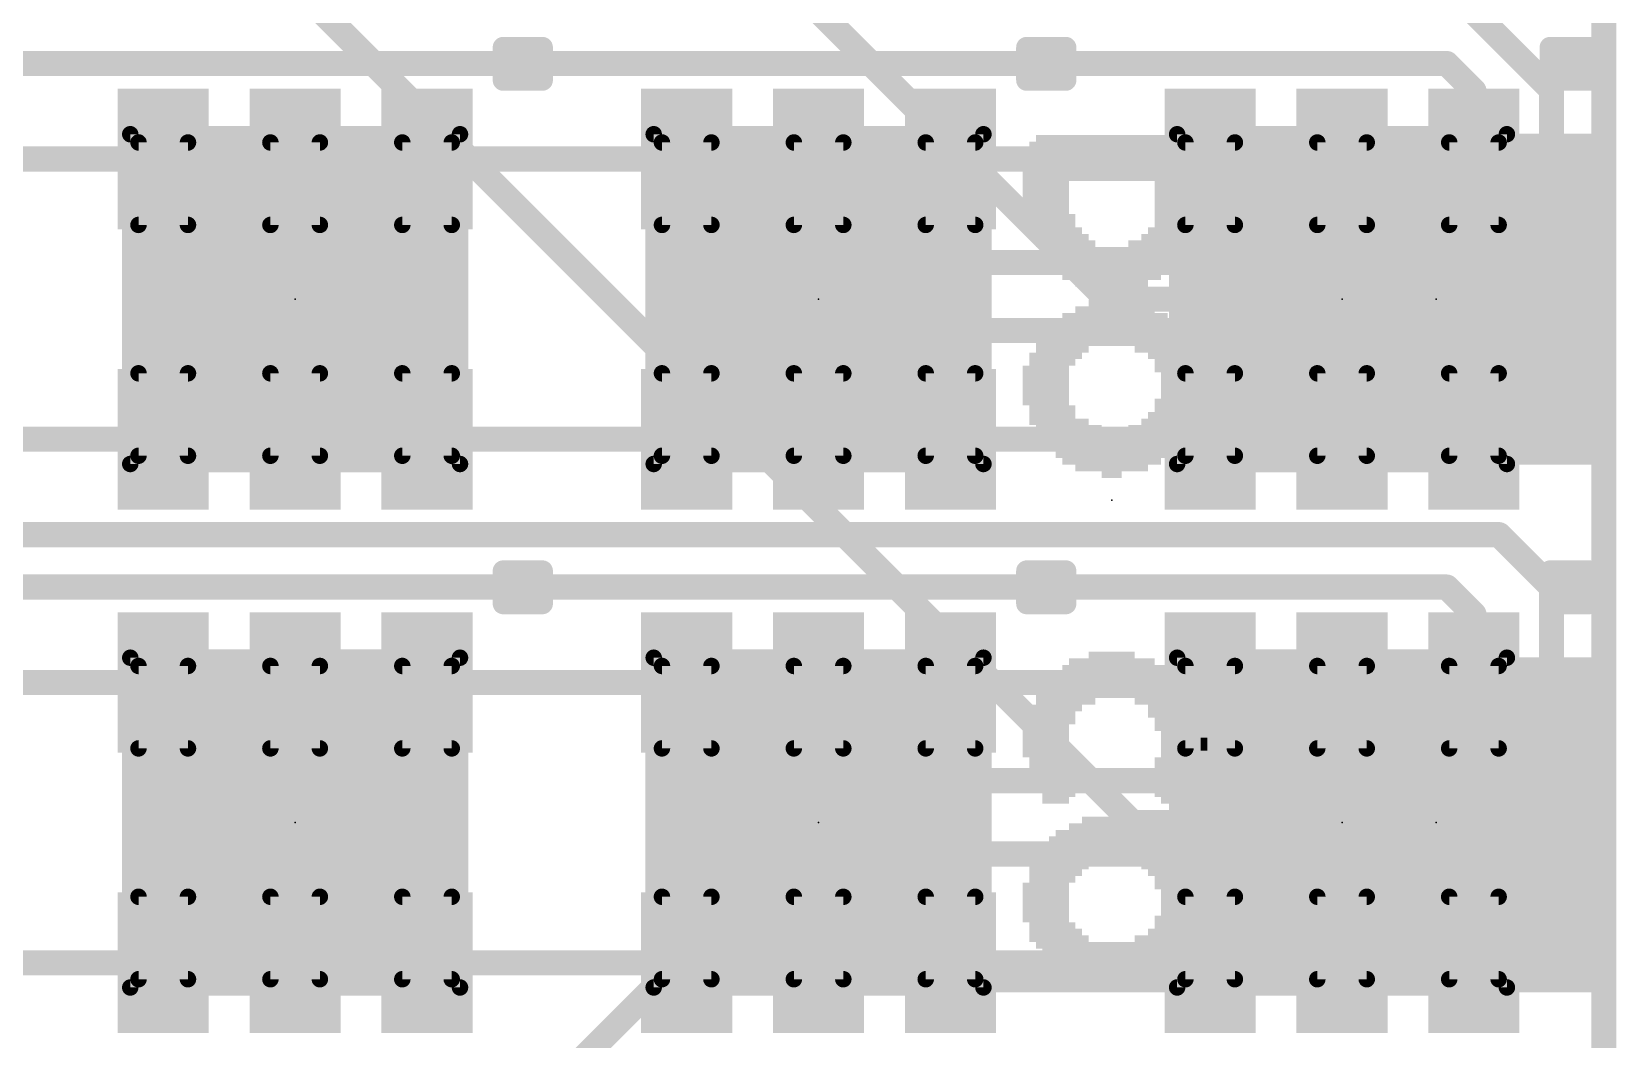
# Model space of a CAD drawing. Extents: x 0 to 108, y -62 to 34.
# Drawn here: x 23.48 to 33.1, y 9.8 to 15.91 of the extents above; entities that cross this region are included whole.
import ezdxf

# ---------------------------------------------------------------- set-up
doc = ezdxf.new("R2010")
doc.units = 0
for name, color, linetype in [('1', 12, 'CONTINUOUS'), ('16', 132, 'CONTINUOUS'), ('18', 110, 'CONTINUOUS'), ('20', 53, 'CONTINUOUS'), ('21', 253, 'CONTINUOUS'), ('22', 253, 'CONTINUOUS'), ('23', 53, 'CONTINUOUS'), ('24', 53, 'CONTINUOUS'), ('29', 253, 'CONTINUOUS'), ('39', 12, 'CONTINUOUS'), ('51', 253, 'CONTINUOUS')]:
    doc.layers.add(name, color=color, linetype=linetype)

# ---------------------------------------------------------------- blocks, each defined once
blk = doc.blocks.new('RECT')
blk.add_solid([(-0.5, -0.5), (0.5, -0.5), (-0.5, 0.5), (0.5, 0.5)])
blk = doc.blocks.new('PIE')
at = {"const_width": 0.5}
blk.add_lwpolyline([(0, -0.25, 1), (0, 0.25, 1), (0, -0.25)], format="xyb", dxfattribs=at)
blk = doc.blocks.new('ROUNDV')
at = {"const_width": 0.5}
blk.add_lwpolyline([(0, -0.25, 1), (0, 0.25, 1), (0, -0.25)], format="xyb", dxfattribs=at)

msp = doc.modelspace()

# ---------------------------------------------------------------- linework, layer by layer
at = {"layer": '1', "const_width": 0.1524}
for points in [[(32.2263, 16.0338), (32.7025, 15.5575)], [(32.0675, 15.7163), (8.255, 15.7163)], [(32.2325, 15.5513), (32.0675, 15.7163)], [(32.2325, 15.1375), (32.2325, 15.5513)], [(32.7025, 15.5575), (32.7025, 13.6525)], [(22.7075, 15.1375), (24.2825, 15.1375)], [(25.0825, 15.1375), (25.0825, 14.6685)], [(25.8825, 15.1375), (27.4575, 15.1375)], [(28.2575, 15.1375), (28.2575, 14.6685)], [(29.0575, 15.1375), (30.6325, 15.1375)], [(31.4325, 14.6685), (31.4325, 15.1375)], [(28.2575, 14.6685), (28.4163, 14.5098)], [(31.2738, 14.5098), (31.4325, 14.6685)], [(28.4163, 14.5098), (31.2738, 14.5098)], [(28.4163, 14.097), (28.2575, 13.9383)], [(31.2738, 14.097), (28.4163, 14.097)], [(31.4325, 13.9383), (31.2738, 14.097)], [(25.0825, 13.4375), (25.0825, 13.9383)], [(28.2575, 13.4375), (28.2575, 13.9383)], [(31.4325, 13.4375), (31.4325, 13.9383)], [(32.7025, 13.6525), (32.4875, 13.4375)], [(24.2825, 13.4375), (22.7075, 13.4375)], [(25.8825, 13.4375), (27.4575, 13.4375)], [(30.6325, 13.4375), (29.0575, 13.4375)], [(32.4875, 13.4375), (32.2325, 13.4375)], [(32.385, 12.8588), (8.5725, 12.8588)], [(32.7025, 12.5412), (32.385, 12.8588)], [(32.0675, 12.5412), (8.255, 12.5412)], [(32.2325, 12.3763), (32.0675, 12.5412)], [(32.7025, 10.4775), (32.7025, 12.5412)], [(32.2325, 11.9625), (32.2325, 12.3763)], [(24.2825, 11.9625), (22.7075, 11.9625)], [(25.0825, 11.9625), (25.0825, 11.4935)], [(25.8825, 11.9625), (27.4575, 11.9625)], [(28.2575, 11.9625), (28.2575, 11.4935)], [(29.0575, 11.9625), (30.6325, 11.9625)], [(31.4325, 11.9625), (31.4325, 11.5252)], [(28.3845, 11.3665), (28.2575, 11.4935)], [(31.4325, 11.5252), (31.2738, 11.3665)], [(31.2738, 11.3665), (28.3845, 11.3665)], [(28.2575, 10.7633), (28.4163, 10.922)], [(28.4163, 10.922), (31.3055, 10.922)], [(31.3055, 10.922), (31.4325, 10.795)], [(31.4325, 10.795), (31.4325, 10.2625)], [(25.0825, 10.2625), (25.0825, 10.7633)], [(28.2575, 10.2625), (28.2575, 10.7633)], [(32.4875, 10.2625), (32.7025, 10.4775)], [(22.7075, 10.2625), (24.2825, 10.2625)], [(27.4575, 10.2625), (25.8825, 10.2625)], [(29.0575, 10.2625), (30.6325, 10.2625)], [(32.2325, 10.2625), (32.4875, 10.2625)]]:
    msp.add_lwpolyline(points, dxfattribs=at)
at = {"layer": '1', "const_width": 0.0762}
for points in [[(32.0944, 15.7432, 1), (32.0406, 15.6893)], [(32.0675, 15.6782, 1), (32.0675, 15.7544)], [(32.2706, 15.5513, 1), (32.1944, 15.5513)], [(32.2056, 15.5243, 1), (32.2594, 15.5782)], [(32.7406, 15.5575, 1), (32.6644, 15.5575)], [(32.6756, 15.5306, 1), (32.7294, 15.5844)], [(24.2825, 15.0994, 1), (24.2825, 15.1756)], [(25.1206, 15.1375, 1), (25.0444, 15.1375)], [(25.8825, 15.1756, 1), (25.8825, 15.0994)], [(27.4575, 15.0994, 1), (27.4575, 15.1756)], [(28.2956, 15.1375, 1), (28.2194, 15.1375)], [(29.0575, 15.1756, 1), (29.0575, 15.0994)], [(30.6325, 15.0994, 1), (30.6325, 15.1756)], [(31.4706, 15.1375, 1), (31.3944, 15.1375)], [(32.1944, 15.1375, 1), (32.2706, 15.1375)], [(25.0444, 14.6685, 1), (25.1206, 14.6685)], [(28.2194, 14.6685, 1), (28.2956, 14.6685)], [(28.2844, 14.6954, 1), (28.2306, 14.6416)], [(31.3944, 14.6685, 1), (31.4706, 14.6685)], [(31.4594, 14.6416, 1), (31.4056, 14.6954)], [(28.4163, 14.5479, 1), (28.4163, 14.4717)], [(28.3893, 14.4828, 1), (28.4432, 14.5367)], [(31.2468, 14.5367, 1), (31.3007, 14.4828)], [(31.2738, 14.4717, 1), (31.2738, 14.5479)], [(28.4163, 14.1351, 1), (28.4163, 14.0589)], [(28.4432, 14.0701, 1), (28.3893, 14.1239)], [(31.3007, 14.1239, 1), (31.2468, 14.0701)], [(31.2738, 14.0589, 1), (31.2738, 14.1351)], [(25.1206, 13.9383, 1), (25.0444, 13.9383)], [(28.2956, 13.9383, 1), (28.2194, 13.9383)], [(28.2306, 13.9652, 1), (28.2844, 13.9113)], [(31.4706, 13.9383, 1), (31.3944, 13.9383)], [(31.4056, 13.9113, 1), (31.4594, 13.9652)], [(32.6644, 13.6525, 1), (32.7406, 13.6525)], [(32.7294, 13.6256, 1), (32.6756, 13.6794)], [(24.2825, 13.3994, 1), (24.2825, 13.4756)], [(25.0444, 13.4375, 1), (25.1206, 13.4375)], [(25.8825, 13.4756, 1), (25.8825, 13.3994)], [(27.4575, 13.3994, 1), (27.4575, 13.4756)], [(28.2194, 13.4375, 1), (28.2956, 13.4375)], [(29.0575, 13.4756, 1), (29.0575, 13.3994)], [(30.6325, 13.3994, 1), (30.6325, 13.4756)], [(31.3944, 13.4375, 1), (31.4706, 13.4375)], [(32.2325, 13.4756, 1), (32.2325, 13.3994)], [(32.4606, 13.4644, 1), (32.5144, 13.4106)], [(32.4875, 13.3994, 1), (32.4875, 13.4756)], [(32.4119, 12.8857, 1), (32.3581, 12.8318)], [(32.385, 12.8207, 1), (32.385, 12.8969)], [(32.0944, 12.5682, 1), (32.0406, 12.5143)], [(32.0675, 12.5031, 1), (32.0675, 12.5793)], [(32.7406, 12.5412, 1), (32.6644, 12.5412)], [(32.6756, 12.5143, 1), (32.7294, 12.5682)], [(32.2706, 12.3763, 1), (32.1944, 12.3763)], [(32.2056, 12.3493, 1), (32.2594, 12.4032)], [(24.2825, 11.9244, 1), (24.2825, 12.0006)], [(25.1206, 11.9625, 1), (25.0444, 11.9625)], [(25.8825, 12.0006, 1), (25.8825, 11.9244)], [(27.4575, 11.9244, 1), (27.4575, 12.0006)], [(28.2956, 11.9625, 1), (28.2194, 11.9625)], [(29.0575, 12.0006, 1), (29.0575, 11.9244)], [(30.6325, 11.9244, 1), (30.6325, 12.0006)], [(31.4706, 11.9625, 1), (31.3944, 11.9625)], [(32.1944, 11.9625, 1), (32.2706, 11.9625)], [(28.2844, 11.5204, 1), (28.2306, 11.4666)], [(31.3944, 11.5252, 1), (31.4706, 11.5252)], [(31.4594, 11.4983, 1), (31.4056, 11.5522)], [(25.0444, 11.4935, 1), (25.1206, 11.4935)], [(28.2194, 11.4935, 1), (28.2956, 11.4935)], [(28.3845, 11.4046, 1), (28.3845, 11.3284)], [(31.2738, 11.3284, 1), (31.2738, 11.4046)], [(28.3576, 11.3396, 1), (28.4114, 11.3934)], [(31.2468, 11.3934, 1), (31.3007, 11.3396)], [(28.4163, 10.9601, 1), (28.4163, 10.8839)], [(28.4432, 10.8951, 1), (28.3893, 10.9489)], [(31.3324, 10.9489, 1), (31.2786, 10.8951)], [(31.3055, 10.8839, 1), (31.3055, 10.9601)], [(31.4706, 10.795, 1), (31.3944, 10.795)], [(25.1206, 10.7633, 1), (25.0444, 10.7633)], [(28.2956, 10.7633, 1), (28.2194, 10.7633)], [(28.2306, 10.7902, 1), (28.2844, 10.7363)], [(31.4056, 10.7681, 1), (31.4594, 10.8219)], [(32.6644, 10.4775, 1), (32.7406, 10.4775)], [(32.7294, 10.4506, 1), (32.6756, 10.5044)], [(24.2825, 10.2244, 1), (24.2825, 10.3006)], [(25.0444, 10.2625, 1), (25.1206, 10.2625)], [(25.8825, 10.3006, 1), (25.8825, 10.2244)], [(27.4575, 10.2244, 1), (27.4575, 10.3006)], [(28.2194, 10.2625, 1), (28.2956, 10.2625)], [(29.0575, 10.3006, 1), (29.0575, 10.2244)], [(30.6325, 10.2244, 1), (30.6325, 10.3006)], [(31.3944, 10.2625, 1), (31.4706, 10.2625)], [(32.2325, 10.3006, 1), (32.2325, 10.2244)], [(32.4606, 10.2894, 1), (32.5144, 10.2356)], [(32.4875, 10.2244, 1), (32.4875, 10.3006)]]:
    msp.add_lwpolyline(points, format="xyb", dxfattribs=at)
at = {"layer": '16', "const_width": 0.1524}
for points in [[(30.0038, 14.2875), (25.3206, 18.9706)], [(30.1625, 11.1125), (23.5744, 17.7006)], [(32.004, 14.2875), (30.0038, 14.2875)], [(32.004, 14.2875), (32.512, 14.2875)], [(32.004, 11.1125), (30.1625, 11.1125)], [(32.512, 11.1125), (32.004, 11.1125)], [(27.305, 10.16), (26.67, 9.525)], [(33.02, 10.16), (27.305, 10.16)], [(33.02, 5.715), (33.02, 10.16)]]:
    msp.add_lwpolyline(points, dxfattribs=at)
at = {"layer": '16', "const_width": 0.0762}
for points in [[(30.0038, 14.3256, 1), (30.0038, 14.2494)], [(29.9768, 14.2606, 1), (30.0307, 14.3144)], [(32.004, 14.3256, 1), (32.004, 14.2494)], [(32.004, 14.2494, 1), (32.004, 14.3256)], [(32.512, 14.2494, 1), (32.512, 14.3256)], [(30.1625, 11.1506, 1), (30.1625, 11.0744)], [(30.1356, 11.0856, 1), (30.1894, 11.1394)], [(32.004, 11.1506, 1), (32.004, 11.0744)], [(32.004, 11.0744, 1), (32.004, 11.1506)], [(32.512, 11.0744, 1), (32.512, 11.1506)], [(27.305, 10.1981, 1), (27.305, 10.1219)], [(27.3319, 10.1331, 1), (27.2781, 10.1869)], [(33.0581, 10.16, 1), (32.9819, 10.16)], [(33.02, 10.1219, 1), (33.02, 10.1981)]]:
    msp.add_lwpolyline(points, format="xyb", dxfattribs=at)
at = {"layer": '20', "const_width": 0.1524}
msp.add_lwpolyline([(33.02, 17.78), (33.02, 7.62)], dxfattribs=at)
at = {"layer": '21', "const_width": 0.127}
for points in [[(26.3445, 15.7145), (26.3445, 15.8145)], [(26.3445, 15.8145), (26.5825, 15.8145)], [(26.5825, 15.8145), (26.5825, 15.6145)], [(29.5195, 15.7145), (29.5195, 15.8145)], [(29.5195, 15.8145), (29.7575, 15.8145)], [(29.7575, 15.8145), (29.7575, 15.6145)], [(32.6945, 15.7145), (32.6945, 15.8145)], [(32.6945, 15.8145), (32.9325, 15.8145)], [(32.9325, 15.8145), (32.9325, 15.6145)], [(26.4825, 15.7145), (26.3445, 15.7145)], [(26.3445, 15.6145), (26.3445, 15.7145)], [(29.6575, 15.7145), (29.5195, 15.7145)], [(29.5195, 15.6145), (29.5195, 15.7145)], [(32.8325, 15.7145), (32.6945, 15.7145)], [(32.6945, 15.6145), (32.6945, 15.7145)], [(26.5825, 15.6145), (26.3445, 15.6145)], [(29.7575, 15.6145), (29.5195, 15.6145)], [(32.9325, 15.6145), (32.6945, 15.6145)], [(26.3445, 12.5395), (26.3445, 12.6395)], [(26.3445, 12.6395), (26.5825, 12.6395)], [(26.5825, 12.6395), (26.5825, 12.4395)], [(29.5195, 12.5395), (29.5195, 12.6395)], [(29.5195, 12.6395), (29.7575, 12.6395)], [(29.7575, 12.6395), (29.7575, 12.4395)], [(32.6945, 12.5395), (32.6945, 12.6395)], [(32.6945, 12.6395), (32.9325, 12.6395)], [(32.9325, 12.6395), (32.9325, 12.4395)], [(26.4825, 12.5395), (26.3445, 12.5395)], [(26.3445, 12.4395), (26.3445, 12.5395)], [(29.6575, 12.5395), (29.5195, 12.5395)], [(29.5195, 12.4395), (29.5195, 12.5395)], [(32.8325, 12.5395), (32.6945, 12.5395)], [(32.6945, 12.4395), (32.6945, 12.5395)], [(26.5825, 12.4395), (26.3445, 12.4395)], [(29.7575, 12.4395), (29.5195, 12.4395)], [(32.9325, 12.4395), (32.6945, 12.4395)]]:
    msp.add_lwpolyline(points, dxfattribs=at)
at = {"layer": '21', "const_width": 0.0635}
for points in [[(26.3445, 15.8463, 1), (26.3445, 15.7828)], [(26.3762, 15.8145, 1), (26.3128, 15.8145)], [(26.6142, 15.8145, 1), (26.5508, 15.8145)], [(26.5825, 15.7828, 1), (26.5825, 15.8463)], [(29.5195, 15.8463, 1), (29.5195, 15.7828)], [(29.5512, 15.8145, 1), (29.4878, 15.8145)], [(29.7892, 15.8145, 1), (29.7258, 15.8145)], [(29.7575, 15.7828, 1), (29.7575, 15.8463)], [(32.7263, 15.8145, 1), (32.6628, 15.8145)], [(32.6945, 15.8463, 1), (32.6945, 15.7828)], [(32.9643, 15.8145, 1), (32.9008, 15.8145)], [(32.9325, 15.7828, 1), (32.9325, 15.8463)], [(26.3445, 15.7463, 1), (26.3445, 15.6828)], [(26.3762, 15.7145, 1), (26.3128, 15.7145)], [(26.4825, 15.6828, 1), (26.4825, 15.7463)], [(29.5195, 15.7463, 1), (29.5195, 15.6828)], [(29.5512, 15.7145, 1), (29.4878, 15.7145)], [(29.6575, 15.6828, 1), (29.6575, 15.7463)], [(32.6945, 15.7463, 1), (32.6945, 15.6828)], [(32.7263, 15.7145, 1), (32.6628, 15.7145)], [(32.8325, 15.6828, 1), (32.8325, 15.7463)], [(26.3445, 15.6463, 1), (26.3445, 15.5828)], [(26.3128, 15.7145, 1), (26.3762, 15.7145)], [(26.5825, 15.5828, 1), (26.5825, 15.6463)], [(29.5195, 15.6463, 1), (29.5195, 15.5828)], [(29.4878, 15.7145, 1), (29.5512, 15.7145)], [(29.7575, 15.5828, 1), (29.7575, 15.6463)], [(32.6628, 15.7145, 1), (32.7263, 15.7145)], [(32.6945, 15.6463, 1), (32.6945, 15.5828)], [(32.9325, 15.5828, 1), (32.9325, 15.6463)], [(26.3128, 15.6145, 1), (26.3762, 15.6145)], [(26.5508, 15.6145, 1), (26.6142, 15.6145)], [(29.4878, 15.6145, 1), (29.5512, 15.6145)], [(29.7258, 15.6145, 1), (29.7892, 15.6145)], [(32.6628, 15.6145, 1), (32.7263, 15.6145)], [(32.9008, 15.6145, 1), (32.9643, 15.6145)], [(26.3445, 12.6713, 1), (26.3445, 12.6077)], [(26.3762, 12.6395, 1), (26.3128, 12.6395)], [(26.6142, 12.6395, 1), (26.5508, 12.6395)], [(26.5825, 12.6077, 1), (26.5825, 12.6713)], [(29.5195, 12.6713, 1), (29.5195, 12.6077)], [(29.5512, 12.6395, 1), (29.4878, 12.6395)], [(29.7892, 12.6395, 1), (29.7258, 12.6395)], [(29.7575, 12.6077, 1), (29.7575, 12.6713)], [(32.6945, 12.6713, 1), (32.6945, 12.6077)], [(32.7263, 12.6395, 1), (32.6628, 12.6395)], [(32.9643, 12.6395, 1), (32.9008, 12.6395)], [(32.9325, 12.6077, 1), (32.9325, 12.6713)], [(26.3445, 12.5713, 1), (26.3445, 12.5077)], [(26.3762, 12.5395, 1), (26.3128, 12.5395)], [(26.4825, 12.5077, 1), (26.4825, 12.5713)], [(29.5195, 12.5713, 1), (29.5195, 12.5077)], [(29.5512, 12.5395, 1), (29.4878, 12.5395)], [(29.6575, 12.5077, 1), (29.6575, 12.5713)], [(32.6945, 12.5713, 1), (32.6945, 12.5077)], [(32.7263, 12.5395, 1), (32.6628, 12.5395)], [(32.8325, 12.5077, 1), (32.8325, 12.5713)], [(26.3445, 12.4713, 1), (26.3445, 12.4078)], [(26.3128, 12.5395, 1), (26.3762, 12.5395)], [(26.5825, 12.4078, 1), (26.5825, 12.4713)], [(29.5195, 12.4713, 1), (29.5195, 12.4078)], [(29.4878, 12.5395, 1), (29.5512, 12.5395)], [(29.7575, 12.4078, 1), (29.7575, 12.4713)], [(32.6628, 12.5395, 1), (32.7263, 12.5395)], [(32.6945, 12.4713, 1), (32.6945, 12.4078)], [(32.9325, 12.4078, 1), (32.9325, 12.4713)], [(26.3128, 12.4395, 1), (26.3762, 12.4395)], [(26.5508, 12.4395, 1), (26.6142, 12.4395)], [(29.4878, 12.4395, 1), (29.5512, 12.4395)], [(29.7258, 12.4395, 1), (29.7892, 12.4395)], [(32.6628, 12.4395, 1), (32.7263, 12.4395)], [(32.9008, 12.4395, 1), (32.9643, 12.4395)]]:
    msp.add_lwpolyline(points, format="xyb", dxfattribs=at)
at = {"layer": '23'}
for p in [(25.0825, 14.2875), (28.2575, 14.2875), (31.4325, 14.2875), (25.0825, 11.1125), (28.2575, 11.1125), (31.4325, 11.1125)]:
    msp.add_point(p, dxfattribs=at)
at = {"layer": '24'}
for p in [(32.004, 14.2875), (30.0355, 13.0683), (32.004, 11.1125)]:
    msp.add_point(p, dxfattribs=at)
at = {"layer": '51', "const_width": 0.1}
for points in [[(24.0825, 13.2875), (24.0825, 15.2875)], [(24.0825, 15.2875), (26.0825, 15.2875)], [(24.4325, 15.2375), (24.1325, 15.2375)], [(24.1325, 15.2375), (24.1325, 14.7375)], [(24.4325, 14.7375), (24.4325, 15.2375)], [(25.2325, 15.2375), (24.9325, 15.2375)], [(24.9325, 15.2375), (24.9325, 14.7375)], [(25.2325, 14.7375), (25.2325, 15.2375)], [(26.0325, 15.2375), (25.7325, 15.2375)], [(25.7325, 15.2375), (25.7325, 14.7375)], [(26.0325, 14.7375), (26.0325, 15.2375)], [(26.0825, 15.2875), (26.0825, 13.2875)], [(27.2575, 13.2875), (27.2575, 15.2875)], [(27.2575, 15.2875), (29.2575, 15.2875)], [(27.6075, 15.2375), (27.3075, 15.2375)], [(27.3075, 15.2375), (27.3075, 14.7375)], [(27.6075, 14.7375), (27.6075, 15.2375)], [(28.4075, 15.2375), (28.1075, 15.2375)], [(28.1075, 15.2375), (28.1075, 14.7375)], [(28.4075, 14.7375), (28.4075, 15.2375)], [(29.2075, 15.2375), (28.9075, 15.2375)], [(28.9075, 15.2375), (28.9075, 14.7375)], [(29.2075, 14.7375), (29.2075, 15.2375)], [(29.2575, 15.2875), (29.2575, 13.2875)], [(30.4325, 13.2875), (30.4325, 15.2875)], [(30.4325, 15.2875), (32.4325, 15.2875)], [(30.7825, 15.2375), (30.4825, 15.2375)], [(30.4825, 15.2375), (30.4825, 14.7375)], [(30.7825, 14.7375), (30.7825, 15.2375)], [(31.5825, 15.2375), (31.2825, 15.2375)], [(31.2825, 15.2375), (31.2825, 14.7375)], [(31.5825, 14.7375), (31.5825, 15.2375)], [(32.3825, 15.2375), (32.0825, 15.2375)], [(32.0825, 15.2375), (32.0825, 14.7375)], [(32.3825, 14.7375), (32.3825, 15.2375)], [(32.4325, 15.2875), (32.4325, 13.2875)], [(24.1325, 14.7375), (24.4325, 14.7375)], [(24.9325, 14.7375), (25.2325, 14.7375)], [(25.7325, 14.7375), (26.0325, 14.7375)], [(27.3075, 14.7375), (27.6075, 14.7375)], [(28.1075, 14.7375), (28.4075, 14.7375)], [(28.9075, 14.7375), (29.2075, 14.7375)], [(30.4825, 14.7375), (30.7825, 14.7375)], [(31.2825, 14.7375), (31.5825, 14.7375)], [(32.0825, 14.7375), (32.3825, 14.7375)], [(24.1325, 13.3375), (24.1325, 13.8375)], [(24.1325, 13.8375), (24.4325, 13.8375)], [(24.4325, 13.8375), (24.4325, 13.3375)], [(24.9325, 13.3375), (24.9325, 13.8375)], [(24.9325, 13.8375), (25.2325, 13.8375)], [(25.2325, 13.8375), (25.2325, 13.3375)], [(25.7325, 13.8375), (25.7325, 13.3375)], [(26.0325, 13.8375), (25.7325, 13.8375)], [(26.0325, 13.3375), (26.0325, 13.8375)], [(27.3075, 13.3375), (27.3075, 13.8375)], [(27.3075, 13.8375), (27.6075, 13.8375)], [(27.6075, 13.8375), (27.6075, 13.3375)], [(28.1075, 13.3375), (28.1075, 13.8375)], [(28.1075, 13.8375), (28.4075, 13.8375)], [(28.4075, 13.8375), (28.4075, 13.3375)], [(28.9075, 13.8375), (28.9075, 13.3375)], [(29.2075, 13.8375), (28.9075, 13.8375)], [(29.2075, 13.3375), (29.2075, 13.8375)], [(30.4825, 13.3375), (30.4825, 13.8375)], [(30.4825, 13.8375), (30.7825, 13.8375)], [(30.7825, 13.8375), (30.7825, 13.3375)], [(31.2825, 13.3375), (31.2825, 13.8375)], [(31.2825, 13.8375), (31.5825, 13.8375)], [(31.5825, 13.8375), (31.5825, 13.3375)], [(32.0825, 13.8375), (32.0825, 13.3375)], [(32.3825, 13.8375), (32.0825, 13.8375)], [(32.3825, 13.3375), (32.3825, 13.8375)], [(24.4325, 13.3375), (24.1325, 13.3375)], [(25.2325, 13.3375), (24.9325, 13.3375)], [(25.7325, 13.3375), (26.0325, 13.3375)], [(27.6075, 13.3375), (27.3075, 13.3375)], [(28.4075, 13.3375), (28.1075, 13.3375)], [(28.9075, 13.3375), (29.2075, 13.3375)], [(30.7825, 13.3375), (30.4825, 13.3375)], [(31.5825, 13.3375), (31.2825, 13.3375)], [(32.0825, 13.3375), (32.3825, 13.3375)], [(26.0825, 13.2875), (24.0825, 13.2875)], [(29.2575, 13.2875), (27.2575, 13.2875)], [(32.4325, 13.2875), (30.4325, 13.2875)], [(24.0825, 10.1125), (24.0825, 12.1125)], [(24.0825, 12.1125), (26.0825, 12.1125)], [(24.4325, 12.0625), (24.1325, 12.0625)], [(24.1325, 12.0625), (24.1325, 11.5625)], [(24.4325, 11.5625), (24.4325, 12.0625)], [(25.2325, 12.0625), (24.9325, 12.0625)], [(24.9325, 12.0625), (24.9325, 11.5625)], [(25.2325, 11.5625), (25.2325, 12.0625)], [(26.0325, 12.0625), (25.7325, 12.0625)], [(25.7325, 12.0625), (25.7325, 11.5625)], [(26.0325, 11.5625), (26.0325, 12.0625)], [(26.0825, 12.1125), (26.0825, 10.1125)], [(27.2575, 10.1125), (27.2575, 12.1125)], [(27.2575, 12.1125), (29.2575, 12.1125)], [(27.6075, 12.0625), (27.3075, 12.0625)], [(27.3075, 12.0625), (27.3075, 11.5625)], [(27.6075, 11.5625), (27.6075, 12.0625)], [(28.4075, 12.0625), (28.1075, 12.0625)], [(28.1075, 12.0625), (28.1075, 11.5625)], [(28.4075, 11.5625), (28.4075, 12.0625)], [(29.2075, 12.0625), (28.9075, 12.0625)], [(28.9075, 12.0625), (28.9075, 11.5625)], [(29.2075, 11.5625), (29.2075, 12.0625)], [(29.2575, 12.1125), (29.2575, 10.1125)], [(30.4325, 10.1125), (30.4325, 12.1125)], [(30.4325, 12.1125), (32.4325, 12.1125)], [(30.7825, 12.0625), (30.4825, 12.0625)], [(30.4825, 12.0625), (30.4825, 11.5625)], [(30.7825, 11.5625), (30.7825, 12.0625)], [(31.5825, 12.0625), (31.2825, 12.0625)], [(31.2825, 12.0625), (31.2825, 11.5625)], [(31.5825, 11.5625), (31.5825, 12.0625)], [(32.3825, 12.0625), (32.0825, 12.0625)], [(32.0825, 12.0625), (32.0825, 11.5625)], [(32.3825, 11.5625), (32.3825, 12.0625)], [(32.4325, 12.1125), (32.4325, 10.1125)], [(24.1325, 11.5625), (24.4325, 11.5625)], [(24.9325, 11.5625), (25.2325, 11.5625)], [(25.7325, 11.5625), (26.0325, 11.5625)], [(27.3075, 11.5625), (27.6075, 11.5625)], [(28.1075, 11.5625), (28.4075, 11.5625)], [(28.9075, 11.5625), (29.2075, 11.5625)], [(30.4825, 11.5625), (30.7825, 11.5625)], [(31.2825, 11.5625), (31.5825, 11.5625)], [(32.0825, 11.5625), (32.3825, 11.5625)], [(24.1325, 10.1625), (24.1325, 10.6625)], [(24.1325, 10.6625), (24.4325, 10.6625)], [(24.4325, 10.6625), (24.4325, 10.1625)], [(24.9325, 10.1625), (24.9325, 10.6625)], [(24.9325, 10.6625), (25.2325, 10.6625)], [(25.2325, 10.6625), (25.2325, 10.1625)], [(25.7325, 10.6625), (25.7325, 10.1625)], [(26.0325, 10.6625), (25.7325, 10.6625)], [(26.0325, 10.1625), (26.0325, 10.6625)], [(27.3075, 10.1625), (27.3075, 10.6625)], [(27.3075, 10.6625), (27.6075, 10.6625)], [(27.6075, 10.6625), (27.6075, 10.1625)], [(28.1075, 10.1625), (28.1075, 10.6625)], [(28.1075, 10.6625), (28.4075, 10.6625)], [(28.4075, 10.6625), (28.4075, 10.1625)], [(28.9075, 10.6625), (28.9075, 10.1625)], [(29.2075, 10.6625), (28.9075, 10.6625)], [(29.2075, 10.1625), (29.2075, 10.6625)], [(30.4825, 10.1625), (30.4825, 10.6625)], [(30.4825, 10.6625), (30.7825, 10.6625)], [(30.7825, 10.6625), (30.7825, 10.1625)], [(31.2825, 10.1625), (31.2825, 10.6625)], [(31.2825, 10.6625), (31.5825, 10.6625)], [(31.5825, 10.6625), (31.5825, 10.1625)], [(32.0825, 10.6625), (32.0825, 10.1625)], [(32.3825, 10.6625), (32.0825, 10.6625)], [(32.3825, 10.1625), (32.3825, 10.6625)], [(24.4325, 10.1625), (24.1325, 10.1625)], [(25.2325, 10.1625), (24.9325, 10.1625)], [(25.7325, 10.1625), (26.0325, 10.1625)], [(27.6075, 10.1625), (27.3075, 10.1625)], [(28.4075, 10.1625), (28.1075, 10.1625)], [(28.9075, 10.1625), (29.2075, 10.1625)], [(30.7825, 10.1625), (30.4825, 10.1625)], [(31.5825, 10.1625), (31.2825, 10.1625)], [(32.0825, 10.1625), (32.3825, 10.1625)], [(26.0825, 10.1125), (24.0825, 10.1125)], [(29.2575, 10.1125), (27.2575, 10.1125)], [(32.4325, 10.1125), (30.4325, 10.1125)]]:
    msp.add_lwpolyline(points, dxfattribs=at)
at = {"layer": '51', "const_width": 0.05}
for points in [[(24.1075, 15.2875, 1), (24.0575, 15.2875)], [(24.0825, 15.3125, 1), (24.0825, 15.2625)], [(24.1325, 15.2625, 1), (24.1325, 15.2125)], [(24.1575, 15.2375, 1), (24.1075, 15.2375)], [(24.4575, 15.2375, 1), (24.4075, 15.2375)], [(24.4325, 15.2125, 1), (24.4325, 15.2625)], [(24.9325, 15.2625, 1), (24.9325, 15.2125)], [(24.9575, 15.2375, 1), (24.9075, 15.2375)], [(25.2575, 15.2375, 1), (25.2075, 15.2375)], [(25.2325, 15.2125, 1), (25.2325, 15.2625)], [(25.7325, 15.2625, 1), (25.7325, 15.2125)], [(25.7575, 15.2375, 1), (25.7075, 15.2375)], [(26.0575, 15.2375, 1), (26.0075, 15.2375)], [(26.0325, 15.2125, 1), (26.0325, 15.2625)], [(26.1075, 15.2875, 1), (26.0575, 15.2875)], [(26.0825, 15.2625, 1), (26.0825, 15.3125)], [(27.2825, 15.2875, 1), (27.2325, 15.2875)], [(27.2575, 15.3125, 1), (27.2575, 15.2625)], [(27.3075, 15.2625, 1), (27.3075, 15.2125)], [(27.3325, 15.2375, 1), (27.2825, 15.2375)], [(27.6325, 15.2375, 1), (27.5825, 15.2375)], [(27.6075, 15.2125, 1), (27.6075, 15.2625)], [(28.1075, 15.2625, 1), (28.1075, 15.2125)], [(28.1325, 15.2375, 1), (28.0825, 15.2375)], [(28.4325, 15.2375, 1), (28.3825, 15.2375)], [(28.4075, 15.2125, 1), (28.4075, 15.2625)], [(28.9075, 15.2625, 1), (28.9075, 15.2125)], [(28.9325, 15.2375, 1), (28.8825, 15.2375)], [(29.2325, 15.2375, 1), (29.1825, 15.2375)], [(29.2075, 15.2125, 1), (29.2075, 15.2625)], [(29.2825, 15.2875, 1), (29.2325, 15.2875)], [(29.2575, 15.2625, 1), (29.2575, 15.3125)], [(30.4575, 15.2875, 1), (30.4075, 15.2875)], [(30.4325, 15.3125, 1), (30.4325, 15.2625)], [(30.4825, 15.2625, 1), (30.4825, 15.2125)], [(30.5075, 15.2375, 1), (30.4575, 15.2375)], [(30.8075, 15.2375, 1), (30.7575, 15.2375)], [(30.7825, 15.2125, 1), (30.7825, 15.2625)], [(31.2825, 15.2625, 1), (31.2825, 15.2125)], [(31.3075, 15.2375, 1), (31.2575, 15.2375)], [(31.6075, 15.2375, 1), (31.5575, 15.2375)], [(31.5825, 15.2125, 1), (31.5825, 15.2625)], [(32.0825, 15.2625, 1), (32.0825, 15.2125)], [(32.1075, 15.2375, 1), (32.0575, 15.2375)], [(32.4075, 15.2375, 1), (32.3575, 15.2375)], [(32.3825, 15.2125, 1), (32.3825, 15.2625)], [(32.4575, 15.2875, 1), (32.4075, 15.2875)], [(32.4325, 15.2625, 1), (32.4325, 15.3125)], [(24.1325, 14.7625, 1), (24.1325, 14.7125)], [(24.1075, 14.7375, 1), (24.1575, 14.7375)], [(24.4075, 14.7375, 1), (24.4575, 14.7375)], [(24.4325, 14.7125, 1), (24.4325, 14.7625)], [(24.9325, 14.7625, 1), (24.9325, 14.7125)], [(24.9075, 14.7375, 1), (24.9575, 14.7375)], [(25.2075, 14.7375, 1), (25.2575, 14.7375)], [(25.2325, 14.7125, 1), (25.2325, 14.7625)], [(25.7325, 14.7625, 1), (25.7325, 14.7125)], [(25.7075, 14.7375, 1), (25.7575, 14.7375)], [(26.0075, 14.7375, 1), (26.0575, 14.7375)], [(26.0325, 14.7125, 1), (26.0325, 14.7625)], [(27.3075, 14.7625, 1), (27.3075, 14.7125)], [(27.2825, 14.7375, 1), (27.3325, 14.7375)], [(27.5825, 14.7375, 1), (27.6325, 14.7375)], [(27.6075, 14.7125, 1), (27.6075, 14.7625)], [(28.1075, 14.7625, 1), (28.1075, 14.7125)], [(28.0825, 14.7375, 1), (28.1325, 14.7375)], [(28.3825, 14.7375, 1), (28.4325, 14.7375)], [(28.4075, 14.7125, 1), (28.4075, 14.7625)], [(28.9075, 14.7625, 1), (28.9075, 14.7125)], [(28.8825, 14.7375, 1), (28.9325, 14.7375)], [(29.1825, 14.7375, 1), (29.2325, 14.7375)], [(29.2075, 14.7125, 1), (29.2075, 14.7625)], [(30.4825, 14.7625, 1), (30.4825, 14.7125)], [(30.4575, 14.7375, 1), (30.5075, 14.7375)], [(30.7575, 14.7375, 1), (30.8075, 14.7375)], [(30.7825, 14.7125, 1), (30.7825, 14.7625)], [(31.2825, 14.7625, 1), (31.2825, 14.7125)], [(31.2575, 14.7375, 1), (31.3075, 14.7375)], [(31.5575, 14.7375, 1), (31.6075, 14.7375)], [(31.5825, 14.7125, 1), (31.5825, 14.7625)], [(32.0825, 14.7625, 1), (32.0825, 14.7125)], [(32.0575, 14.7375, 1), (32.1075, 14.7375)], [(32.3575, 14.7375, 1), (32.4075, 14.7375)], [(32.3825, 14.7125, 1), (32.3825, 14.7625)], [(24.1575, 13.8375, 1), (24.1075, 13.8375)], [(24.1325, 13.8625, 1), (24.1325, 13.8125)], [(24.4575, 13.8375, 1), (24.4075, 13.8375)], [(24.4325, 13.8125, 1), (24.4325, 13.8625)], [(24.9575, 13.8375, 1), (24.9075, 13.8375)], [(24.9325, 13.8625, 1), (24.9325, 13.8125)], [(25.2575, 13.8375, 1), (25.2075, 13.8375)], [(25.2325, 13.8125, 1), (25.2325, 13.8625)], [(25.7575, 13.8375, 1), (25.7075, 13.8375)], [(25.7325, 13.8625, 1), (25.7325, 13.8125)], [(26.0575, 13.8375, 1), (26.0075, 13.8375)], [(26.0325, 13.8125, 1), (26.0325, 13.8625)], [(27.3325, 13.8375, 1), (27.2825, 13.8375)], [(27.3075, 13.8625, 1), (27.3075, 13.8125)], [(27.6325, 13.8375, 1), (27.5825, 13.8375)], [(27.6075, 13.8125, 1), (27.6075, 13.8625)], [(28.1325, 13.8375, 1), (28.0825, 13.8375)], [(28.1075, 13.8625, 1), (28.1075, 13.8125)], [(28.4325, 13.8375, 1), (28.3825, 13.8375)], [(28.4075, 13.8125, 1), (28.4075, 13.8625)], [(28.9325, 13.8375, 1), (28.8825, 13.8375)], [(28.9075, 13.8625, 1), (28.9075, 13.8125)], [(29.2325, 13.8375, 1), (29.1825, 13.8375)], [(29.2075, 13.8125, 1), (29.2075, 13.8625)], [(30.5075, 13.8375, 1), (30.4575, 13.8375)], [(30.4825, 13.8625, 1), (30.4825, 13.8125)], [(30.8075, 13.8375, 1), (30.7575, 13.8375)], [(30.7825, 13.8125, 1), (30.7825, 13.8625)], [(31.3075, 13.8375, 1), (31.2575, 13.8375)], [(31.2825, 13.8625, 1), (31.2825, 13.8125)], [(31.6075, 13.8375, 1), (31.5575, 13.8375)], [(31.5825, 13.8125, 1), (31.5825, 13.8625)], [(32.1075, 13.8375, 1), (32.0575, 13.8375)], [(32.0825, 13.8625, 1), (32.0825, 13.8125)], [(32.4075, 13.8375, 1), (32.3575, 13.8375)], [(32.3825, 13.8125, 1), (32.3825, 13.8625)], [(24.1325, 13.3625, 1), (24.1325, 13.3125)], [(24.1075, 13.3375, 1), (24.1575, 13.3375)], [(24.4075, 13.3375, 1), (24.4575, 13.3375)], [(24.4325, 13.3125, 1), (24.4325, 13.3625)], [(24.9325, 13.3625, 1), (24.9325, 13.3125)], [(24.9075, 13.3375, 1), (24.9575, 13.3375)], [(25.2075, 13.3375, 1), (25.2575, 13.3375)], [(25.2325, 13.3125, 1), (25.2325, 13.3625)], [(25.7325, 13.3625, 1), (25.7325, 13.3125)], [(25.7075, 13.3375, 1), (25.7575, 13.3375)], [(26.0075, 13.3375, 1), (26.0575, 13.3375)], [(26.0325, 13.3125, 1), (26.0325, 13.3625)], [(27.3075, 13.3625, 1), (27.3075, 13.3125)], [(27.2825, 13.3375, 1), (27.3325, 13.3375)], [(27.5825, 13.3375, 1), (27.6325, 13.3375)], [(27.6075, 13.3125, 1), (27.6075, 13.3625)], [(28.1075, 13.3625, 1), (28.1075, 13.3125)], [(28.0825, 13.3375, 1), (28.1325, 13.3375)], [(28.3825, 13.3375, 1), (28.4325, 13.3375)], [(28.4075, 13.3125, 1), (28.4075, 13.3625)], [(28.9075, 13.3625, 1), (28.9075, 13.3125)], [(28.8825, 13.3375, 1), (28.9325, 13.3375)], [(29.1825, 13.3375, 1), (29.2325, 13.3375)], [(29.2075, 13.3125, 1), (29.2075, 13.3625)], [(30.4825, 13.3625, 1), (30.4825, 13.3125)], [(30.4575, 13.3375, 1), (30.5075, 13.3375)], [(30.7575, 13.3375, 1), (30.8075, 13.3375)], [(30.7825, 13.3125, 1), (30.7825, 13.3625)], [(31.2825, 13.3625, 1), (31.2825, 13.3125)], [(31.2575, 13.3375, 1), (31.3075, 13.3375)], [(31.5575, 13.3375, 1), (31.6075, 13.3375)], [(31.5825, 13.3125, 1), (31.5825, 13.3625)], [(32.0825, 13.3625, 1), (32.0825, 13.3125)], [(32.0575, 13.3375, 1), (32.1075, 13.3375)], [(32.3575, 13.3375, 1), (32.4075, 13.3375)], [(32.3825, 13.3125, 1), (32.3825, 13.3625)], [(24.0825, 13.3125, 1), (24.0825, 13.2625)], [(24.0575, 13.2875, 1), (24.1075, 13.2875)], [(26.0575, 13.2875, 1), (26.1075, 13.2875)], [(26.0825, 13.2625, 1), (26.0825, 13.3125)], [(27.2575, 13.3125, 1), (27.2575, 13.2625)], [(27.2325, 13.2875, 1), (27.2825, 13.2875)], [(29.2325, 13.2875, 1), (29.2825, 13.2875)], [(29.2575, 13.2625, 1), (29.2575, 13.3125)], [(30.4325, 13.3125, 1), (30.4325, 13.2625)], [(30.4075, 13.2875, 1), (30.4575, 13.2875)], [(32.4075, 13.2875, 1), (32.4575, 13.2875)], [(32.4325, 13.2625, 1), (32.4325, 13.3125)], [(24.1075, 12.1125, 1), (24.0575, 12.1125)], [(24.0825, 12.1375, 1), (24.0825, 12.0875)], [(24.1325, 12.0875, 1), (24.1325, 12.0375)], [(24.1575, 12.0625, 1), (24.1075, 12.0625)], [(24.4575, 12.0625, 1), (24.4075, 12.0625)], [(24.4325, 12.0375, 1), (24.4325, 12.0875)], [(24.9325, 12.0875, 1), (24.9325, 12.0375)], [(24.9575, 12.0625, 1), (24.9075, 12.0625)], [(25.2575, 12.0625, 1), (25.2075, 12.0625)], [(25.2325, 12.0375, 1), (25.2325, 12.0875)], [(25.7325, 12.0875, 1), (25.7325, 12.0375)], [(25.7575, 12.0625, 1), (25.7075, 12.0625)], [(26.0575, 12.0625, 1), (26.0075, 12.0625)], [(26.0325, 12.0375, 1), (26.0325, 12.0875)], [(26.1075, 12.1125, 1), (26.0575, 12.1125)], [(26.0825, 12.0875, 1), (26.0825, 12.1375)], [(27.2825, 12.1125, 1), (27.2325, 12.1125)], [(27.2575, 12.1375, 1), (27.2575, 12.0875)], [(27.3075, 12.0875, 1), (27.3075, 12.0375)], [(27.3325, 12.0625, 1), (27.2825, 12.0625)], [(27.6325, 12.0625, 1), (27.5825, 12.0625)], [(27.6075, 12.0375, 1), (27.6075, 12.0875)], [(28.1075, 12.0875, 1), (28.1075, 12.0375)], [(28.1325, 12.0625, 1), (28.0825, 12.0625)], [(28.4325, 12.0625, 1), (28.3825, 12.0625)], [(28.4075, 12.0375, 1), (28.4075, 12.0875)], [(28.9075, 12.0875, 1), (28.9075, 12.0375)], [(28.9325, 12.0625, 1), (28.8825, 12.0625)], [(29.2325, 12.0625, 1), (29.1825, 12.0625)], [(29.2075, 12.0375, 1), (29.2075, 12.0875)], [(29.2825, 12.1125, 1), (29.2325, 12.1125)], [(29.2575, 12.0875, 1), (29.2575, 12.1375)], [(30.4575, 12.1125, 1), (30.4075, 12.1125)], [(30.4325, 12.1375, 1), (30.4325, 12.0875)], [(30.4825, 12.0875, 1), (30.4825, 12.0375)], [(30.5075, 12.0625, 1), (30.4575, 12.0625)], [(30.8075, 12.0625, 1), (30.7575, 12.0625)], [(30.7825, 12.0375, 1), (30.7825, 12.0875)], [(31.2825, 12.0875, 1), (31.2825, 12.0375)], [(31.3075, 12.0625, 1), (31.2575, 12.0625)], [(31.6075, 12.0625, 1), (31.5575, 12.0625)], [(31.5825, 12.0375, 1), (31.5825, 12.0875)], [(32.0825, 12.0875, 1), (32.0825, 12.0375)], [(32.1075, 12.0625, 1), (32.0575, 12.0625)], [(32.4075, 12.0625, 1), (32.3575, 12.0625)], [(32.3825, 12.0375, 1), (32.3825, 12.0875)], [(32.4575, 12.1125, 1), (32.4075, 12.1125)], [(32.4325, 12.0875, 1), (32.4325, 12.1375)], [(24.1325, 11.5875, 1), (24.1325, 11.5375)], [(24.1075, 11.5625, 1), (24.1575, 11.5625)], [(24.4075, 11.5625, 1), (24.4575, 11.5625)], [(24.4325, 11.5375, 1), (24.4325, 11.5875)], [(24.9325, 11.5875, 1), (24.9325, 11.5375)], [(24.9075, 11.5625, 1), (24.9575, 11.5625)], [(25.2075, 11.5625, 1), (25.2575, 11.5625)], [(25.2325, 11.5375, 1), (25.2325, 11.5875)], [(25.7325, 11.5875, 1), (25.7325, 11.5375)], [(25.7075, 11.5625, 1), (25.7575, 11.5625)], [(26.0075, 11.5625, 1), (26.0575, 11.5625)], [(26.0325, 11.5375, 1), (26.0325, 11.5875)], [(27.3075, 11.5875, 1), (27.3075, 11.5375)], [(27.2825, 11.5625, 1), (27.3325, 11.5625)], [(27.5825, 11.5625, 1), (27.6325, 11.5625)], [(27.6075, 11.5375, 1), (27.6075, 11.5875)], [(28.1075, 11.5875, 1), (28.1075, 11.5375)], [(28.0825, 11.5625, 1), (28.1325, 11.5625)], [(28.3825, 11.5625, 1), (28.4325, 11.5625)], [(28.4075, 11.5375, 1), (28.4075, 11.5875)], [(28.9075, 11.5875, 1), (28.9075, 11.5375)], [(28.8825, 11.5625, 1), (28.9325, 11.5625)], [(29.1825, 11.5625, 1), (29.2325, 11.5625)], [(29.2075, 11.5375, 1), (29.2075, 11.5875)], [(30.4825, 11.5875, 1), (30.4825, 11.5375)], [(30.4575, 11.5625, 1), (30.5075, 11.5625)], [(30.7575, 11.5625, 1), (30.8075, 11.5625)], [(30.7825, 11.5375, 1), (30.7825, 11.5875)], [(31.2825, 11.5875, 1), (31.2825, 11.5375)], [(31.2575, 11.5625, 1), (31.3075, 11.5625)], [(31.5575, 11.5625, 1), (31.6075, 11.5625)], [(31.5825, 11.5375, 1), (31.5825, 11.5875)], [(32.0825, 11.5875, 1), (32.0825, 11.5375)], [(32.0575, 11.5625, 1), (32.1075, 11.5625)], [(32.3575, 11.5625, 1), (32.4075, 11.5625)], [(32.3825, 11.5375, 1), (32.3825, 11.5875)], [(24.1575, 10.6625, 1), (24.1075, 10.6625)], [(24.1325, 10.6875, 1), (24.1325, 10.6375)], [(24.4575, 10.6625, 1), (24.4075, 10.6625)], [(24.4325, 10.6375, 1), (24.4325, 10.6875)], [(24.9575, 10.6625, 1), (24.9075, 10.6625)], [(24.9325, 10.6875, 1), (24.9325, 10.6375)], [(25.2575, 10.6625, 1), (25.2075, 10.6625)], [(25.2325, 10.6375, 1), (25.2325, 10.6875)], [(25.7575, 10.6625, 1), (25.7075, 10.6625)], [(25.7325, 10.6875, 1), (25.7325, 10.6375)], [(26.0575, 10.6625, 1), (26.0075, 10.6625)], [(26.0325, 10.6375, 1), (26.0325, 10.6875)], [(27.3325, 10.6625, 1), (27.2825, 10.6625)], [(27.3075, 10.6875, 1), (27.3075, 10.6375)], [(27.6325, 10.6625, 1), (27.5825, 10.6625)], [(27.6075, 10.6375, 1), (27.6075, 10.6875)], [(28.1325, 10.6625, 1), (28.0825, 10.6625)], [(28.1075, 10.6875, 1), (28.1075, 10.6375)], [(28.4325, 10.6625, 1), (28.3825, 10.6625)], [(28.4075, 10.6375, 1), (28.4075, 10.6875)], [(28.9325, 10.6625, 1), (28.8825, 10.6625)], [(28.9075, 10.6875, 1), (28.9075, 10.6375)], [(29.2325, 10.6625, 1), (29.1825, 10.6625)], [(29.2075, 10.6375, 1), (29.2075, 10.6875)], [(30.5075, 10.6625, 1), (30.4575, 10.6625)], [(30.4825, 10.6875, 1), (30.4825, 10.6375)], [(30.8075, 10.6625, 1), (30.7575, 10.6625)], [(30.7825, 10.6375, 1), (30.7825, 10.6875)], [(31.3075, 10.6625, 1), (31.2575, 10.6625)], [(31.2825, 10.6875, 1), (31.2825, 10.6375)], [(31.6075, 10.6625, 1), (31.5575, 10.6625)], [(31.5825, 10.6375, 1), (31.5825, 10.6875)], [(32.1075, 10.6625, 1), (32.0575, 10.6625)], [(32.0825, 10.6875, 1), (32.0825, 10.6375)], [(32.4075, 10.6625, 1), (32.3575, 10.6625)], [(32.3825, 10.6375, 1), (32.3825, 10.6875)], [(24.1325, 10.1875, 1), (24.1325, 10.1375)], [(24.4325, 10.1375, 1), (24.4325, 10.1875)], [(24.9325, 10.1875, 1), (24.9325, 10.1375)], [(25.2325, 10.1375, 1), (25.2325, 10.1875)], [(25.7325, 10.1875, 1), (25.7325, 10.1375)], [(26.0325, 10.1375, 1), (26.0325, 10.1875)], [(27.3075, 10.1875, 1), (27.3075, 10.1375)], [(27.6075, 10.1375, 1), (27.6075, 10.1875)], [(28.1075, 10.1875, 1), (28.1075, 10.1375)], [(28.4075, 10.1375, 1), (28.4075, 10.1875)], [(28.9075, 10.1875, 1), (28.9075, 10.1375)], [(29.2075, 10.1375, 1), (29.2075, 10.1875)], [(30.4825, 10.1875, 1), (30.4825, 10.1375)], [(30.7825, 10.1375, 1), (30.7825, 10.1875)], [(31.2825, 10.1875, 1), (31.2825, 10.1375)], [(31.5825, 10.1375, 1), (31.5825, 10.1875)], [(32.0825, 10.1875, 1), (32.0825, 10.1375)], [(32.3825, 10.1375, 1), (32.3825, 10.1875)], [(24.0825, 10.1375, 1), (24.0825, 10.0875)], [(24.0575, 10.1125, 1), (24.1075, 10.1125)], [(24.1075, 10.1625, 1), (24.1575, 10.1625)], [(24.4075, 10.1625, 1), (24.4575, 10.1625)], [(24.9075, 10.1625, 1), (24.9575, 10.1625)], [(25.2075, 10.1625, 1), (25.2575, 10.1625)], [(25.7075, 10.1625, 1), (25.7575, 10.1625)], [(26.0075, 10.1625, 1), (26.0575, 10.1625)], [(26.0575, 10.1125, 1), (26.1075, 10.1125)], [(26.0825, 10.0875, 1), (26.0825, 10.1375)], [(27.2575, 10.1375, 1), (27.2575, 10.0875)], [(27.2325, 10.1125, 1), (27.2825, 10.1125)], [(27.2825, 10.1625, 1), (27.3325, 10.1625)], [(27.5825, 10.1625, 1), (27.6325, 10.1625)], [(28.0825, 10.1625, 1), (28.1325, 10.1625)], [(28.3825, 10.1625, 1), (28.4325, 10.1625)], [(28.8825, 10.1625, 1), (28.9325, 10.1625)], [(29.1825, 10.1625, 1), (29.2325, 10.1625)], [(29.2325, 10.1125, 1), (29.2825, 10.1125)], [(29.2575, 10.0875, 1), (29.2575, 10.1375)], [(30.4325, 10.1375, 1), (30.4325, 10.0875)], [(30.4075, 10.1125, 1), (30.4575, 10.1125)], [(30.4575, 10.1625, 1), (30.5075, 10.1625)], [(30.7575, 10.1625, 1), (30.8075, 10.1625)], [(31.2575, 10.1625, 1), (31.3075, 10.1625)], [(31.5575, 10.1625, 1), (31.6075, 10.1625)], [(32.0575, 10.1625, 1), (32.1075, 10.1625)], [(32.3575, 10.1625, 1), (32.4075, 10.1625)], [(32.4075, 10.1125, 1), (32.4575, 10.1125)], [(32.4325, 10.0875, 1), (32.4325, 10.1375)]]:
    msp.add_lwpolyline(points, format="xyb", dxfattribs=at)

# ---------------------------------------------------------------- block references
at = {"layer": '1', "xscale": 0.7, "yscale": 0.4, "rotation": 90}
for p in [(24.2825, 15.1375), (25.0825, 15.1375), (25.8825, 15.1375), (27.4575, 15.1375), (28.2575, 15.1375), (29.0575, 15.1375), (30.6325, 15.1375), (31.4325, 15.1375), (32.2325, 15.1375), (24.2825, 13.4375), (25.0825, 13.4375), (25.8825, 13.4375), (27.4575, 13.4375), (28.2575, 13.4375), (29.0575, 13.4375), (30.6325, 13.4375), (31.4325, 13.4375), (32.2325, 13.4375), (24.2825, 11.9625), (25.0825, 11.9625), (25.8825, 11.9625), (27.4575, 11.9625), (28.2575, 11.9625), (29.0575, 11.9625), (30.6325, 11.9625), (31.4325, 11.9625), (32.2325, 11.9625), (24.2825, 10.2625), (25.0825, 10.2625), (25.8825, 10.2625), (27.4575, 10.2625), (28.2575, 10.2625), (29.0575, 10.2625), (30.6325, 10.2625), (31.4325, 10.2625), (32.2325, 10.2625)]:
    msp.add_blockref('RECT', p, dxfattribs=at)
at = {"layer": '16', "xscale": 2, "yscale": 2}
for p in [(32.004, 14.2875), (32.004, 11.1125)]:
    msp.add_blockref('PIE', p, dxfattribs=at)
at = {"layer": '16', "xscale": 2.0066, "yscale": 1.016, "rotation": 270}
for p in [(32.512, 14.2875), (32.512, 11.1125)]:
    msp.add_blockref('RECT', p, dxfattribs=at)
at = {"layer": '18', "xscale": 0.508, "yscale": 0.508}
for p in [(25.0825, 14.6685), (25.0825, 14.6685), (28.2575, 14.6685), (28.2575, 14.6685), (25.0825, 13.9383), (25.0825, 13.9383), (28.2575, 13.9383), (28.2575, 13.9383), (25.0825, 11.4935), (25.0825, 11.4935), (28.2575, 11.4935), (28.2575, 11.4935), (25.0825, 10.7633), (25.0825, 10.7633), (28.2575, 10.7633), (28.2575, 10.7633)]:
    msp.add_blockref('ROUNDV', p, dxfattribs=at)
at = {"layer": '22', "yscale": 0.04, "rotation": 270}
for p, xscale in [((29.5955, 14.9433), 0.68), ((29.6355, 14.9033), 0.76), ((29.6755, 14.8833), 0.8), ((29.7155, 14.8633), 0.84), ((29.7555, 14.8433), 0.88), ((29.7955, 15.1433), 0.28), ((29.8355, 15.1433), 0.28), ((29.8755, 15.1433), 0.28), ((29.9155, 15.1433), 0.28), ((29.9555, 15.1433), 0.28), ((29.9955, 15.1433), 0.28), ((30.0355, 15.1433), 0.28), ((30.0755, 15.1433), 0.28), ((30.1155, 15.1433), 0.28), ((30.1555, 15.1433), 0.28), ((30.1955, 15.1433), 0.28), ((30.2355, 15.1433), 0.28), ((30.2755, 15.1433), 0.28), ((30.3155, 14.8433), 0.88), ((30.3555, 14.8633), 0.84), ((30.3955, 14.8833), 0.8), ((30.4355, 14.9033), 0.76), ((30.4755, 14.9233), 0.72), ((30.5155, 14.9433), 0.68), ((29.5555, 14.9633), 0.56), ((30.5555, 14.9833), 0.52), ((29.5155, 15.0033), 0.32), ((29.7955, 14.6033), 0.4), ((29.8355, 14.5433), 0.36), ((30.2755, 14.5633), 0.32), ((29.8755, 14.5233), 0.32), ((29.9155, 14.5033), 0.28), ((30.1555, 14.5033), 0.28), ((30.1955, 14.5033), 0.28), ((30.2355, 14.5233), 0.32), ((29.9555, 14.4833), 0.24), ((29.9955, 14.4633), 0.28), ((30.0355, 14.4633), 0.28), ((30.0755, 14.4633), 0.28), ((30.1155, 14.4633), 0.28), ((29.8355, 14.0833), 0.32), ((29.8755, 14.1033), 0.28), ((29.9155, 14.1433), 0.28), ((29.9555, 14.1433), 0.28), ((29.9955, 14.1433), 0.28), ((30.0355, 14.1433), 0.28), ((30.0755, 14.1433), 0.28), ((30.1155, 14.1433), 0.28), ((30.1555, 14.1433), 0.28), ((30.1955, 14.1233), 0.32), ((30.2355, 14.1033), 0.28), ((30.2755, 14.0833), 0.32), ((29.7155, 13.7433), 0.84), ((29.7555, 13.7433), 0.92), ((29.7955, 14.0433), 0.32), ((30.3155, 14.0233), 0.36), ((30.3555, 13.7633), 0.88), ((30.3955, 13.7433), 0.84), ((29.5955, 13.7433), 0.6), ((29.6355, 13.7433), 0.68), ((29.6755, 13.7433), 0.76), ((30.4355, 13.7433), 0.76), ((30.4755, 13.7433), 0.68), ((30.5155, 13.7633), 0.56), ((29.5555, 13.7433), 0.44), ((30.5555, 13.7433), 0.44), ((29.5155, 13.7633), 0.24), ((30.5955, 13.7433), 0.12), ((30.3155, 13.4833), 0.4), ((29.7955, 13.4633), 0.36), ((29.8355, 13.4033), 0.32), ((29.8755, 13.4033), 0.32), ((30.2355, 13.4033), 0.32), ((30.2755, 13.4433), 0.32), ((29.9155, 13.3833), 0.28), ((29.9555, 13.3833), 0.28), ((29.9955, 13.3433), 0.28), ((30.0355, 13.3433), 0.28), ((30.0755, 13.3433), 0.28), ((30.1155, 13.3633), 0.24), ((30.1555, 13.3833), 0.28), ((30.1955, 13.3833), 0.28), ((29.9155, 11.9883), 0.32), ((29.9555, 12.0083), 0.28), ((29.9955, 12.0083), 0.28), ((30.0355, 12.0083), 0.28), ((30.0755, 12.0083), 0.28), ((30.1155, 12.0083), 0.28), ((30.1555, 12.0083), 0.28), ((29.7155, 11.6283), 0.8), ((29.7555, 11.6483), 0.84), ((29.7955, 11.9083), 0.4), ((29.8355, 11.9483), 0.32), ((29.8755, 11.9683), 0.28), ((30.1955, 11.9683), 0.28), ((30.2355, 11.9683), 0.28), ((30.2755, 11.9283), 0.36), ((30.3155, 11.8683), 0.4), ((30.3555, 11.6483), 0.84), ((30.3955, 11.6283), 0.8), ((29.6355, 11.5883), 0.72), ((29.6755, 11.6083), 0.76), ((30.4355, 11.6083), 0.76), ((30.4755, 11.6083), 0.68), ((29.5555, 11.6083), 0.44), ((29.5955, 11.6083), 0.6), ((30.5155, 11.5883), 0.56), ((30.5555, 11.5883), 0.4), ((29.5155, 11.6083), 0.2), ((30.5955, 11.5883), 0.08), ((29.7955, 11.3683), 0.2), ((30.3155, 11.3883), 0.24), ((29.8355, 11.3683), 0.12), ((30.2755, 11.3683), 0.12), ((29.7155, 10.6483), 0.84), ((29.7555, 10.6283), 0.88), ((29.7955, 10.9283), 0.36), ((29.8355, 10.9483), 0.32), ((29.8755, 10.9883), 0.32), ((29.9155, 11.0083), 0.28), ((29.9555, 11.0083), 0.28), ((29.9955, 11.0283), 0.24), ((30.0355, 11.0283), 0.24), ((30.0755, 11.0283), 0.24), ((30.1155, 11.0283), 0.24), ((30.1555, 11.0083), 0.28), ((30.1955, 11.0083), 0.28), ((30.2355, 10.9883), 0.32), ((30.2755, 10.9483), 0.32), ((30.3155, 10.9083), 0.4), ((30.3555, 10.6283), 0.88), ((30.3955, 10.6483), 0.84), ((29.6355, 10.6483), 0.68), ((29.6755, 10.6483), 0.76), ((30.4355, 10.6483), 0.76), ((30.4755, 10.6483), 0.68), ((29.5555, 10.6283), 0.48), ((29.5955, 10.6483), 0.6), ((30.5155, 10.6283), 0.56), ((30.5555, 10.6283), 0.4), ((29.5155, 10.6283), 0.24), ((30.5955, 10.6483), 0.12), ((29.7955, 10.3283), 0.36), ((30.3155, 10.3683), 0.36), ((29.8355, 10.3083), 0.32), ((29.8755, 10.2883), 0.28), ((29.9155, 10.2483), 0.28), ((29.9555, 10.2483), 0.28), ((29.9955, 10.2483), 0.28), ((30.0355, 10.2483), 0.28), ((30.0755, 10.2483), 0.28), ((30.1155, 10.2483), 0.28), ((30.1555, 10.2483), 0.28), ((30.1955, 10.2683), 0.32), ((30.2355, 10.2883), 0.28), ((30.2755, 10.3083), 0.32)]:
    msp.add_blockref('RECT', p, dxfattribs=dict(at, xscale=xscale))
at = {"layer": '29', "xscale": 0.8524, "yscale": 0.5524, "rotation": 90}
for p in [(24.2825, 15.1375), (25.0825, 15.1375), (25.8825, 15.1375), (27.4575, 15.1375), (28.2575, 15.1375), (29.0575, 15.1375), (30.6325, 15.1375), (31.4325, 15.1375), (32.2325, 15.1375), (24.2825, 13.4375), (25.0825, 13.4375), (25.8825, 13.4375), (27.4575, 13.4375), (28.2575, 13.4375), (29.0575, 13.4375), (30.6325, 13.4375), (31.4325, 13.4375), (32.2325, 13.4375), (24.2825, 11.9625), (25.0825, 11.9625), (25.8825, 11.9625), (27.4575, 11.9625), (28.2575, 11.9625), (29.0575, 11.9625), (30.6325, 11.9625), (31.4325, 11.9625), (32.2325, 11.9625), (24.2825, 10.2625), (25.0825, 10.2625), (25.8825, 10.2625), (27.4575, 10.2625), (28.2575, 10.2625), (29.0575, 10.2625), (30.6325, 10.2625), (31.4325, 10.2625), (32.2325, 10.2625)]:
    msp.add_blockref('RECT', p, dxfattribs=at)
at = {"layer": '39', "xscale": 2.032, "yscale": 2.032}
for p in [(25.0825, 14.2875), (28.2575, 14.2875), (31.4325, 14.2875), (25.0825, 11.1125), (28.2575, 11.1125), (31.4325, 11.1125)]:
    msp.add_blockref('RECT', p, dxfattribs=at)
at = {"layer": '51', "xscale": 0.508, "yscale": 0.254}
for p in [(25.0825, 14.1605), (28.2575, 14.1605), (31.4325, 14.1605), (25.0825, 10.9855), (28.2575, 10.9855), (31.4325, 10.9855)]:
    msp.add_blockref('RECT', p, dxfattribs=at)

doc.saveas('drawing.dxf')
